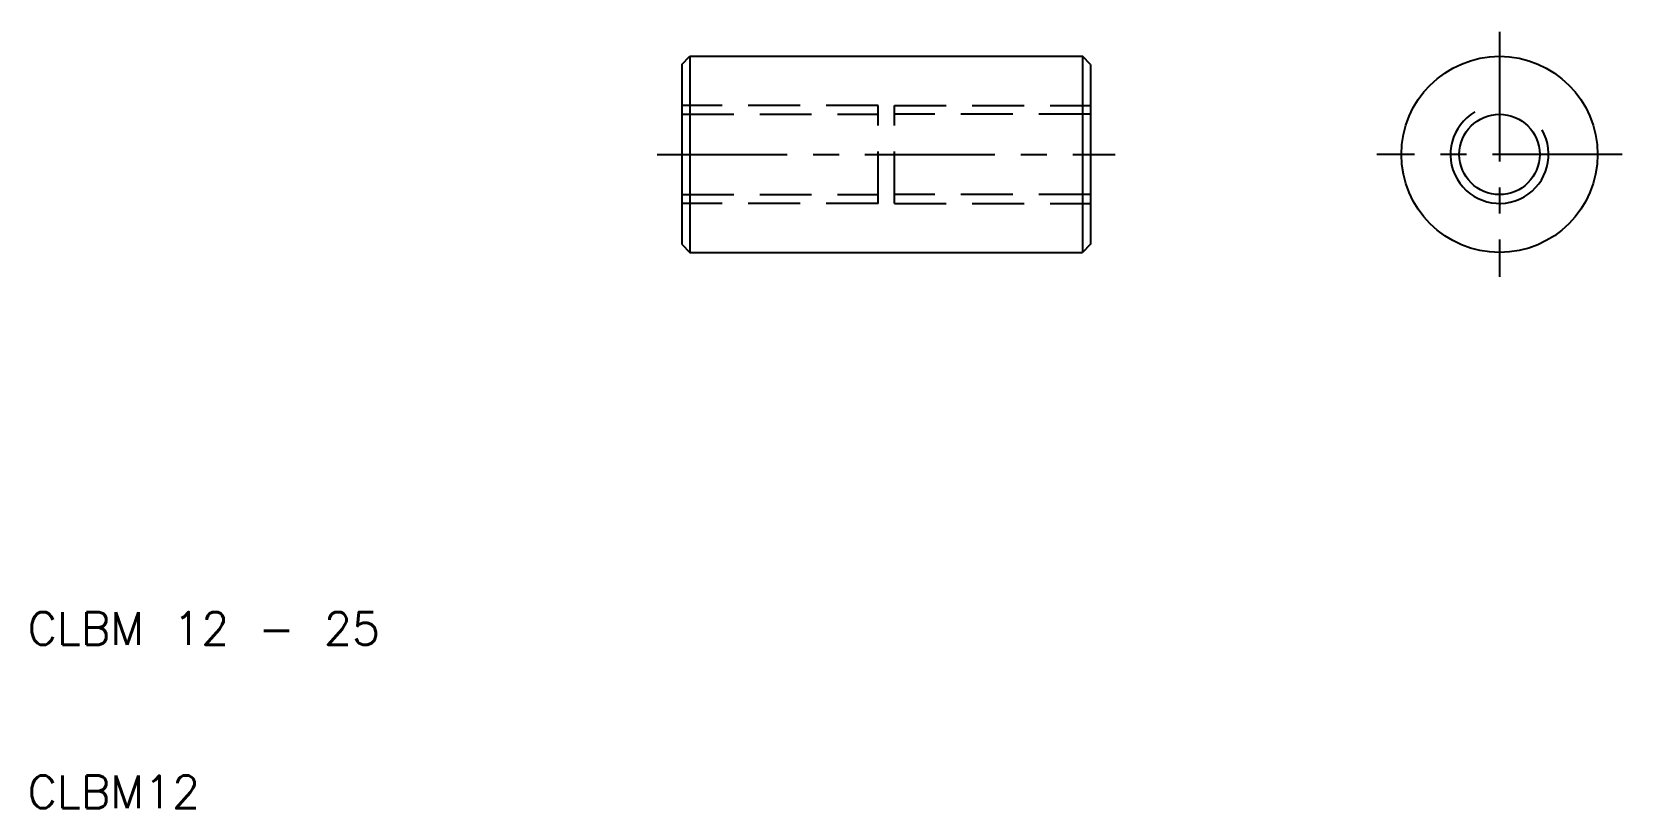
# Model space of a CAD drawing. Extents: x 10.3 to 107.5, y 10 to 57.5.
import ezdxf

# ---------------------------------------------------------------- set-up
doc = ezdxf.new("R2010")
doc.units = 0
doc.header["$LTSCALE"] = 0.25
doc.linetypes.add('CENTER', pattern=[50.8, 31.75, -6.35, 6.35, -6.35])
doc.linetypes.add('DASHED', pattern=[19.05, 12.7, -6.35])
doc.layers.get('0').update_dxf_attribs({"linetype": 'CONTINUOUS'})
doc.layers.add('CENTER', color=1, linetype='CENTER')
doc.styles.get("Standard").update_dxf_attribs({"font": 'txt.shx', "bigfont": 'extfont.shx'})

msp = doc.modelspace()

# ---------------------------------------------------------------- linework, layer by layer
for p, q in [((50, 55.5), (50.5, 56)), ((50, 55.5), (50, 44.5)), ((50.5, 56), (50.5, 44)), ((50.5, 56), (74.5, 56)), ((74.5, 56), (74.5, 44)), ((75, 55.5), (74.5, 56)), ((75, 55.5), (75, 44.5)), ((50, 44.5), (50.5, 44)), ((50.5, 44), (74.5, 44)), ((75, 44.5), (74.5, 44))]:
    msp.add_line(p, q)
at = {"color": 3, "linetype": 'DASHED'}
for p, q in [((62, 53), (50, 53)), ((62, 47), (62, 53)), ((63, 53), (75, 53)), ((63, 47), (63, 53)), ((50, 52.4585), (62, 52.4585)), ((75, 52.4585), (63, 52.4585)), ((50, 47.5415), (62, 47.5415)), ((62, 47), (50, 47)), ((75, 47.5415), (63, 47.5415)), ((63, 47), (75, 47))]:
    msp.add_line(p, q, dxfattribs=at)
for radius in [6, 2.4585]:
    msp.add_circle((100, 50), radius)
at = {"color": 3}
msp.add_arc((100, 50), 3, 120, 30, dxfattribs=at)
at = {"layer": 'CENTER', "color": 1, "linetype": 'CENTER'}
for p, q in [((100, 57.5), (100, 42.5)), ((48.5, 50), (76.5, 50)), ((107.5, 50), (92.5, 50))]:
    msp.add_line(p, q, dxfattribs=at)

# ---------------------------------------------------------------- texts
for s, p in [('CLBM 12 - 25', (10, 20)), ('CLBM12', (10, 10))]:
    msp.add_text(s, height=2).set_placement(p)

doc.saveas('drawing.dxf')
